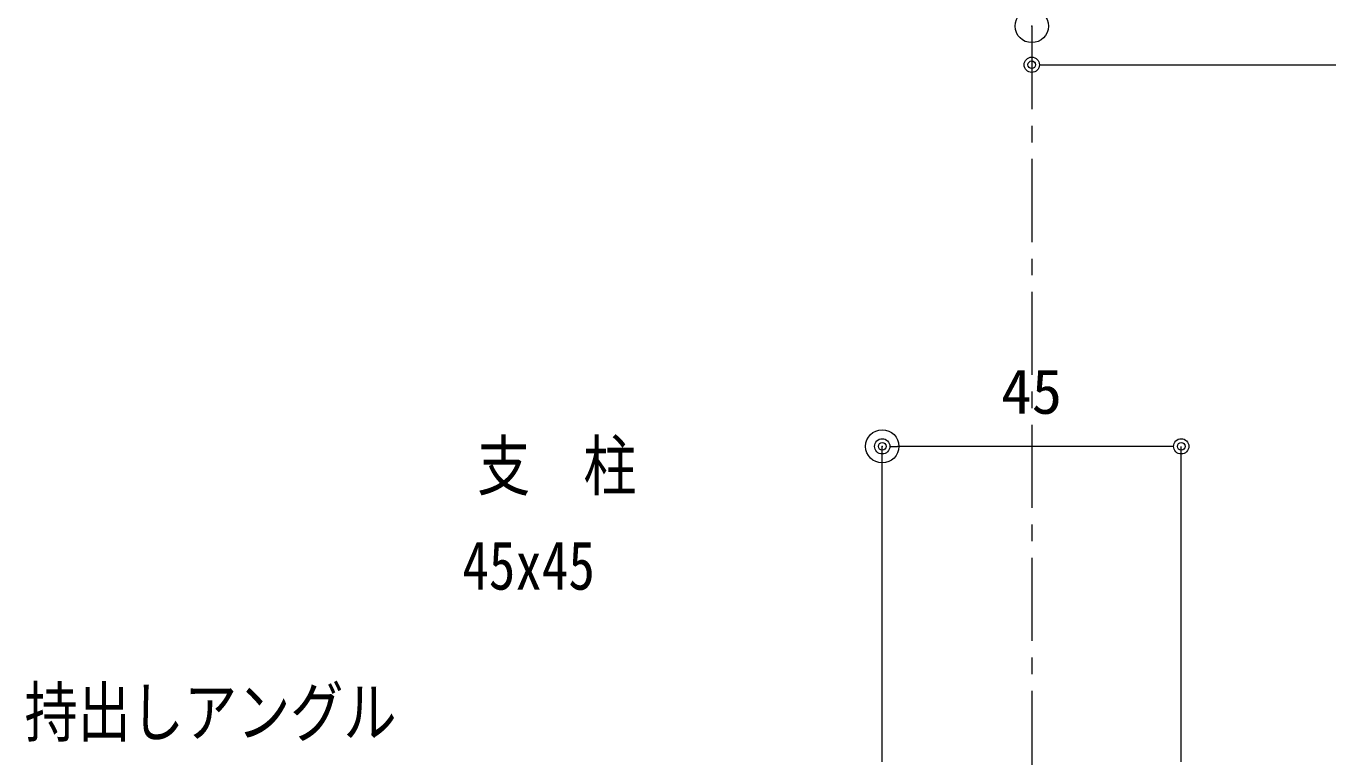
# Model space of a CAD drawing. Units: millimetres, scale not verified. Extents: x -3554 to 3554, y -1188 to 1188.
# Drawn here: x 2211.8 to 2603.7, y -324.6 to -104.6 of the extents above; entities that cross this region are included whole.
import ezdxf
from ezdxf.enums import TextEntityAlignment as Align

# ---------------------------------------------------------------- set-up
doc = ezdxf.new("R2010")
doc.units = ezdxf.units.MM
doc.header["$LTSCALE"] = 20
doc.header["$PDMODE"] = 32
doc.header["$PDSIZE"] = 10
doc.linetypes.add('USER1', pattern=[2, 1.25, -0.25, 0.25, -0.25])
for name, color, linetype, lineweight in [('0-0_0', 7, 'Continuous', 18), ('0-1_DEFPOINTS', 7, 'Continuous', 18), ('0-7_3中心線', 2, 'USER1', 18), ('0-9_1手摺寸法', 7, 'Continuous', 18)]:
    doc.layers.add(name, color=color, linetype=linetype, lineweight=lineweight)
doc.styles.add('ＭＳ ゴシック', font='')
doc.styles.get('ＭＳ ゴシック').set_extended_font_data('MS Gothic')

# ---------------------------------------------------------------- blocks, each defined once
blk = doc.blocks.new('_ORIGIN2')
at = {"layer": '0-0_0'}
blk.add_line((-0.5, 0), (-1, 0), dxfattribs=at)
for radius in [0.5, 0.25]:
    blk.add_circle((0, 0), radius, dxfattribs=at)
blk = doc.blocks.new('D81')
at = {"layer": '0-1_DEFPOINTS'}
blk.add_point((4528.38, 319.29), dxfattribs=at)
at = {"layer": '0-9_1手摺寸法'}
for p, q in [((4528.38, 307.79), (4528.38, 307.64)), ((4532.98, 307.64), (5123.78, 307.64))]:
    blk.add_line(p, q, dxfattribs=at)
at = {"layer": '0-9_1手摺寸法', "xscale": 4.6, "yscale": 4.6, "rotation": 180}
blk.add_blockref('_ORIGIN2', (4528.38, 307.64), dxfattribs=at)
blk = doc.blocks.new('D83')
at = {"layer": '0-1_DEFPOINTS'}
for p in [(4483.38, 192.82), (4483.38, 86.37), (4573.38, 86.37)]:
    blk.add_point(p, dxfattribs=at)
at = {"layer": '0-9_1手摺寸法'}
for p, q in [((4483.38, 97.87), (4483.38, 192.82)), ((4568.78, 192.82), (4487.98, 192.82)), ((4573.38, 97.87), (4573.38, 192.82))]:
    blk.add_line(p, q, dxfattribs=at)
at = {"layer": '0-9_1手摺寸法', "xscale": 4.6, "yscale": 4.6, "rotation": 180}
blk.add_blockref('_ORIGIN2', (4483.38, 192.82), dxfattribs=at)
at = {"layer": '0-9_1手摺寸法', "xscale": 4.6, "yscale": 4.6}
blk.add_blockref('_ORIGIN2', (4573.38, 192.82), dxfattribs=at)
at = {"layer": '0-9_1手摺寸法', "style": 'ＭＳ ゴシック'}
blk.add_text('45', height=13.49, dxfattribs=at).set_placement((4519.18, 198.57), align=Align.BOTTOM_LEFT)

msp = doc.modelspace()

# ---------------------------------------------------------------- linework, layer by layer
at = {"layer": '0-7_3中心線'}
msp.add_line((2514.5, -104.65), (2514.5, -564.17), dxfattribs=at)

# ---------------------------------------------------------------- block references
at = {"layer": '0-9_1手摺寸法'}
for name in ['D81', 'D83']:
    msp.add_blockref(name, (-2013.88, -423.94), dxfattribs=at)

# ---------------------------------------------------------------- texts
at = {"layer": '0-0_0', "style": 'ＭＳ ゴシック', "width": 0.8}
for s, p in [('支\u3000柱', (2347.54, -248.69)), ('45x45', (2343.11, -278.63)), ('持出しアングル', (2211.32, -322.8))]:
    msp.add_text(s, height=14.66, dxfattribs=at).set_placement(p, align=Align.BOTTOM_LEFT)

doc.saveas('drawing.dxf')
